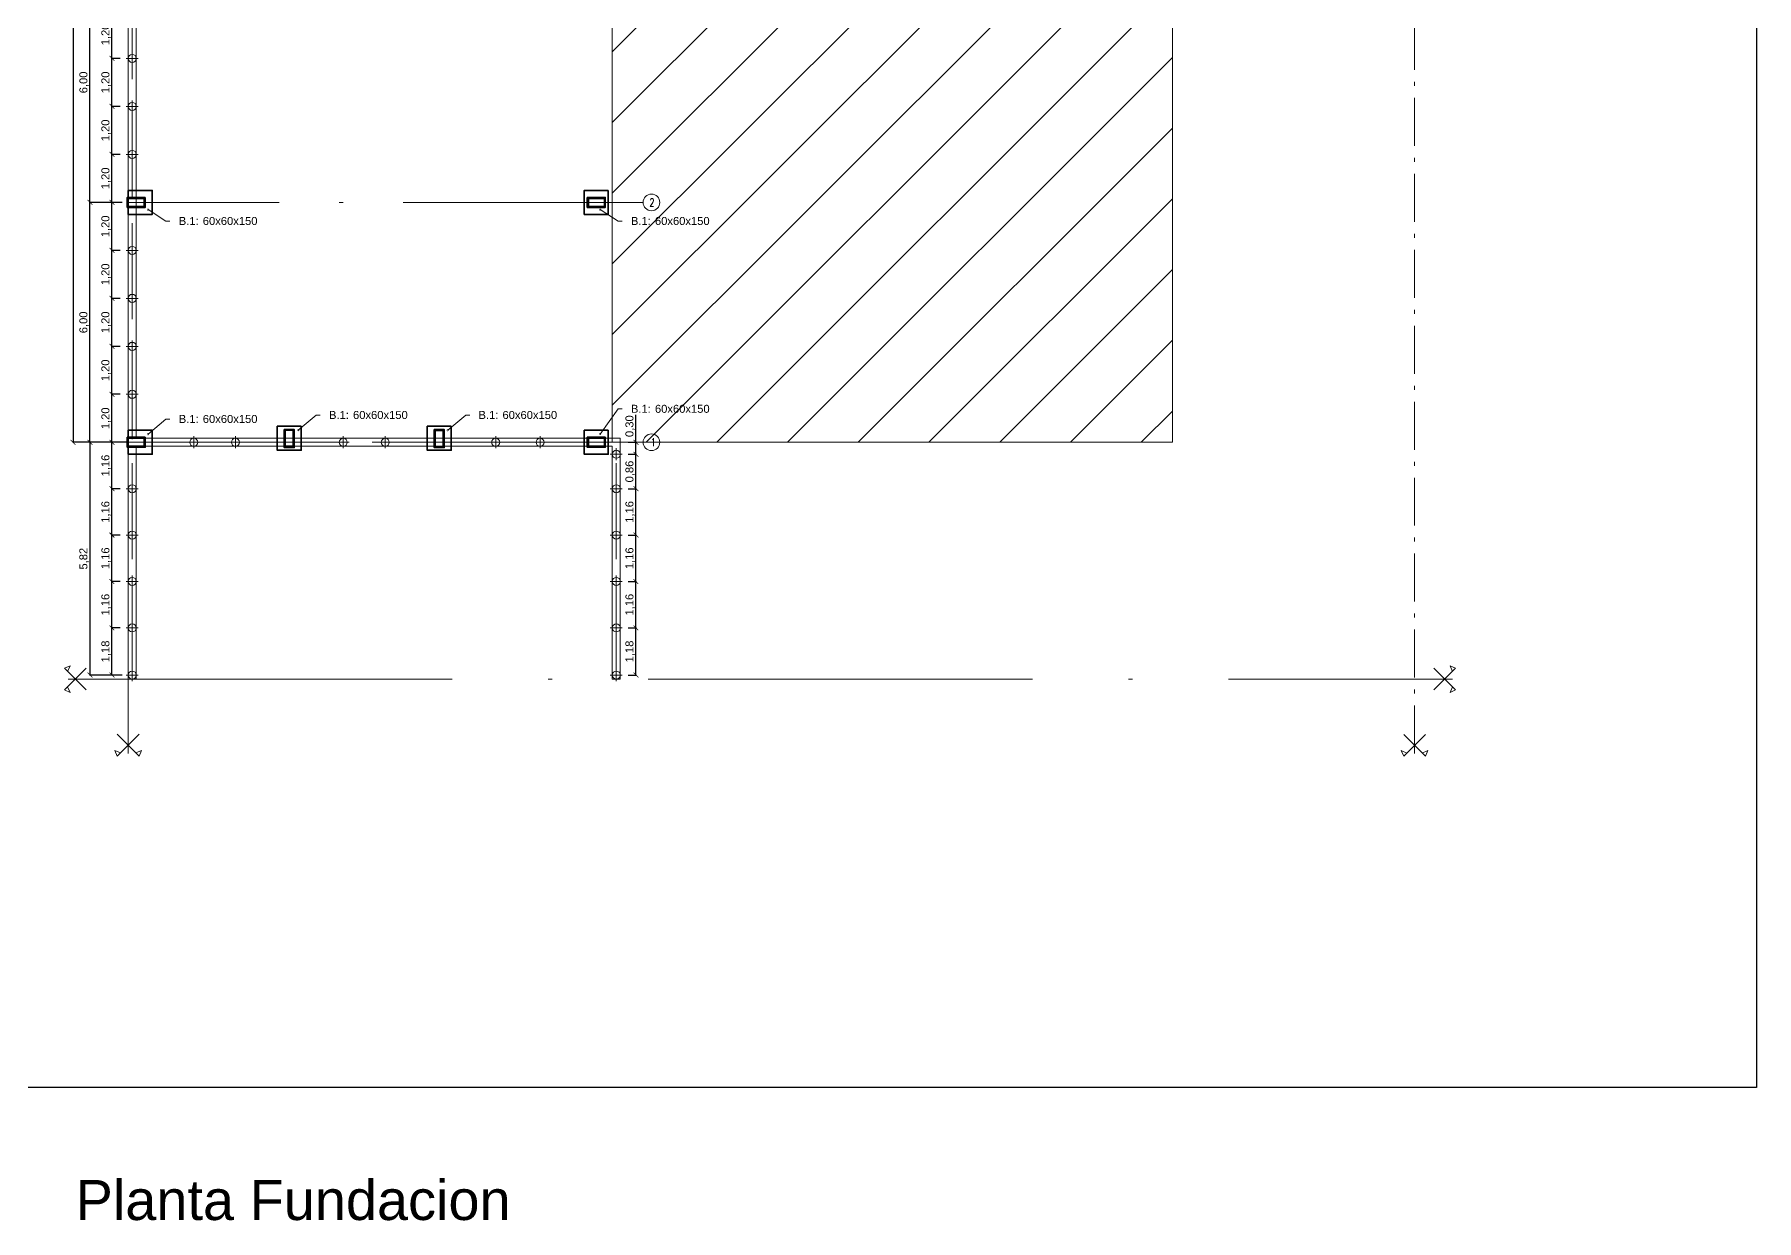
# Model space of a CAD drawing. Header units: millimetres. Extents: x 265 to 899, y -203 to 32.
# Drawn here: x 663.02 to 706.06, y -27.15 to 2.51 of the extents above; entities that cross this region are included whole.
import ezdxf
from ezdxf import colors
from ezdxf.entities.mleader import LeaderData, LeaderLine
from ezdxf.math import Vec2, Vec3

# ---------------------------------------------------------------- set-up
doc = ezdxf.new("R2010")
doc.units = ezdxf.units.MM
doc.header["$LTSCALE"] = 0.1
doc.header["$MEASUREMENT"] = 0
doc.header["$PDMODE"] = 3
doc.header["$PDSIZE"] = 0.1
for name, pattern in [('ACAD_ISO02W100', [15, 12, -3]), ('ACAD_ISO10W100', [18, 12, -3, 0, -3]), ('CONTINUA', [200, 100, 100])]:
    doc.linetypes.add(name, pattern=pattern)
doc.layers.get('DEFPOINTS').update_dxf_attribs({"color": 1})
for name, color, linetype, lineweight in [('00_ARQ_VISTA ATRAS', 5, 'CONTINUA', 20), ('00_EST_Columna', 3, 'Continuous', 35), ('00_EST_Cotas', 6, 'Continuous', 9), ('00_EST_EJE VIGA ENCADENADO', 4, 'ACAD_ISO02W100', 9), ('00_EST_Ejes', 1, 'ACAD_ISO10W100', 9), ('00_EST_FUNDACION', 2, 'Continuous', 35), ('00_EST_MAMPOSTERIA', 7, 'Continuous', 20), ('00_EST_PILOTINES', 2, 'Continuous', 20), ('00_EST_TEXTO', 6, 'Continuous', 9)]:
    doc.layers.add(name, color=color, linetype=linetype, lineweight=lineweight)
doc.layers.add('00_EST_EXISTENTE', color=8, linetype='Continuous', lineweight=20, transparency=0.5)
doc.layers.add('00_EST_NoImprimir', color=1, linetype='Continuous', plot=False)
doc.styles.add('Arial1_50', font='arial.ttf', dxfattribs={"height": 0.05})
doc.styles.add('Arial20', font='arial.ttf', dxfattribs={"height": 0.2})
doc.styles.add('COTAS', font='ROMANS.shx', dxfattribs={"width": 0.7})
doc.dimstyles.new('Cota 1-100-Andres', dxfattribs={"dimtxt": 0.2, "dimasz": 0.12, "dimexe": 0.012, "dimexo": 0.15, "dimgap": 0.025, "dimtad": 1, "dimzin": 0, "dimtxsty": 'Arial20', "dimblk1": 'ARCHTICK', "dimblk2": 'ARCHTICK', "dimsah": 1, "dimcen": 0.09, "dimclrd": 256, "dimclre": 256, "dimclrt": 256, "dimazin": 0, "dimtfac": 1, "dimtofl": 0, "dimtmove": 0, "dimatfit": 3, "dimldrblk": 'ARCHTICK', "dimfxl": 1, "dimtolj": 1, "dimtzin": 0, "dimarcsym": 0})

# ---------------------------------------------------------------- blocks, each defined once
blk = doc.blocks.new('Columna')
at = {"layer": '00_EST_Columna'}
blk.add_lwpolyline([(665.363, -13.588), (665.763, -13.588), (665.763, -13.788), (665.363, -13.788)], close=True, dxfattribs=at)
for centre in [(665.363, -13.588), (665.763, -13.588), (665.363, -13.788), (665.763, -13.788)]:
    blk.add_circle(centre, 0.01, dxfattribs=at)
blk = doc.blocks.new('_DotSmall')
at = {"color": 0, "linetype": 'ByBlock', "const_width": 0.5}
blk.add_lwpolyline([(-0.0625, 0, 1), (0.0625, 0, 1)], format="xyb", close=True, dxfattribs=at)
blk = doc.blocks.new('_ARCHTICK')
at = {"color": 0, "linetype": 'ByBlock', "const_width": 0.15}
blk.add_lwpolyline([(-0.5, -0.5), (0.5, 0.5)], dxfattribs=at)
blk = doc.blocks.new('*D99')
at = {"layer": '00_EST_Cotas', "lineweight": -2, "transparency": 16777216}
for p, q in [((665.163, -6.488), (664.945, -6.488)), ((664.957, -7.688), (664.957, -6.488)), ((665.213, -7.688), (664.945, -7.688))]:
    blk.add_line(p, q, dxfattribs=at)
at = {"layer": 'DEFPOINTS', "color": 0, "transparency": 16777216}
for p in [(664.957, -6.488), (665.313, -6.488), (665.363, -7.688)]:
    blk.add_point(p, dxfattribs=at)
at = {"layer": '00_EST_Cotas', "lineweight": -2, "transparency": 16777216, "xscale": 0.12, "yscale": 0.12, "zscale": 0.12}
for p, rotation in [((664.957, -6.488), 90), ((664.957, -7.688), 270)]:
    blk.add_blockref('_ARCHTICK', p, dxfattribs=dict(at, rotation=rotation))
at = {"layer": '00_EST_Cotas', "transparency": 16777216, "insert": (664.812, -7.088), "char_height": 0.2, "attachment_point": 5, "rotation": 90, "style": 'Arial20'}
blk.add_mtext('\\A1;1,20', dxfattribs=at)
blk = doc.blocks.new('*D100')
at = {"layer": '00_EST_Cotas', "lineweight": -2, "transparency": 16777216}
for p, q in [((665.163, -5.288), (664.945, -5.288)), ((664.957, -6.488), (664.957, -5.288)), ((665.163, -6.488), (664.945, -6.488))]:
    blk.add_line(p, q, dxfattribs=at)
at = {"layer": 'DEFPOINTS', "color": 0, "transparency": 16777216}
for p in [(664.957, -5.288), (665.313, -5.288), (665.313, -6.488)]:
    blk.add_point(p, dxfattribs=at)
at = {"layer": '00_EST_Cotas', "lineweight": -2, "transparency": 16777216, "xscale": 0.12, "yscale": 0.12, "zscale": 0.12}
for p, rotation in [((664.957, -5.288), 90), ((664.957, -6.488), 270)]:
    blk.add_blockref('_ARCHTICK', p, dxfattribs=dict(at, rotation=rotation))
at = {"layer": '00_EST_Cotas', "transparency": 16777216, "insert": (664.812, -5.888), "char_height": 0.2, "attachment_point": 5, "rotation": 90, "style": 'Arial20'}
blk.add_mtext('\\A1;1,20', dxfattribs=at)
blk = doc.blocks.new('*D101')
at = {"layer": '00_EST_Cotas', "lineweight": -2, "transparency": 16777216}
for p, q in [((665.163, -4.088), (664.945, -4.088)), ((664.957, -5.288), (664.957, -4.088)), ((665.163, -5.288), (664.945, -5.288))]:
    blk.add_line(p, q, dxfattribs=at)
at = {"layer": 'DEFPOINTS', "color": 0, "transparency": 16777216}
for p in [(664.957, -4.088), (665.313, -4.088), (665.313, -5.288)]:
    blk.add_point(p, dxfattribs=at)
at = {"layer": '00_EST_Cotas', "lineweight": -2, "transparency": 16777216, "xscale": 0.12, "yscale": 0.12, "zscale": 0.12}
for p, rotation in [((664.957, -4.088), 90), ((664.957, -5.288), 270)]:
    blk.add_blockref('_ARCHTICK', p, dxfattribs=dict(at, rotation=rotation))
at = {"layer": '00_EST_Cotas', "transparency": 16777216, "insert": (664.812, -4.688), "char_height": 0.2, "attachment_point": 5, "rotation": 90, "style": 'Arial20'}
blk.add_mtext('\\A1;1,20', dxfattribs=at)
blk = doc.blocks.new('*D102')
at = {"layer": '00_EST_Cotas', "lineweight": -2, "transparency": 16777216}
for p, q in [((665.163, -2.888), (664.945, -2.888)), ((664.957, -4.088), (664.957, -2.888)), ((665.163, -4.088), (664.945, -4.088))]:
    blk.add_line(p, q, dxfattribs=at)
at = {"layer": 'DEFPOINTS', "color": 0, "transparency": 16777216}
for p in [(664.957, -2.888), (665.313, -2.888), (665.313, -4.088)]:
    blk.add_point(p, dxfattribs=at)
at = {"layer": '00_EST_Cotas', "lineweight": -2, "transparency": 16777216, "xscale": 0.12, "yscale": 0.12, "zscale": 0.12}
for p, rotation in [((664.957, -2.888), 90), ((664.957, -4.088), 270)]:
    blk.add_blockref('_ARCHTICK', p, dxfattribs=dict(at, rotation=rotation))
at = {"layer": '00_EST_Cotas', "transparency": 16777216, "insert": (664.812, -3.488), "char_height": 0.2, "attachment_point": 5, "rotation": 90, "style": 'Arial20'}
blk.add_mtext('\\A1;1,20', dxfattribs=at)
blk = doc.blocks.new('*D103')
at = {"layer": '00_EST_Cotas', "lineweight": -2, "transparency": 16777216}
for p, q in [((665.213, -1.688), (664.945, -1.688)), ((664.957, -2.888), (664.957, -1.688)), ((665.163, -2.888), (664.945, -2.888))]:
    blk.add_line(p, q, dxfattribs=at)
at = {"layer": 'DEFPOINTS', "color": 0, "transparency": 16777216}
for p in [(664.957, -1.688), (665.363, -1.688), (665.313, -2.888)]:
    blk.add_point(p, dxfattribs=at)
at = {"layer": '00_EST_Cotas', "lineweight": -2, "transparency": 16777216, "xscale": 0.12, "yscale": 0.12, "zscale": 0.12}
for p, rotation in [((664.957, -1.688), 90), ((664.957, -2.888), 270)]:
    blk.add_blockref('_ARCHTICK', p, dxfattribs=dict(at, rotation=rotation))
at = {"layer": '00_EST_Cotas', "transparency": 16777216, "insert": (664.812, -2.288), "char_height": 0.2, "attachment_point": 5, "rotation": 90, "style": 'Arial20'}
blk.add_mtext('\\A1;1,20', dxfattribs=at)
blk = doc.blocks.new('*D104')
at = {"layer": '00_EST_Cotas', "lineweight": -2, "transparency": 16777216}
for p, q in [((665.163, -0.488), (664.945, -0.488)), ((664.957, -1.688), (664.957, -0.488)), ((665.213, -1.688), (664.945, -1.688))]:
    blk.add_line(p, q, dxfattribs=at)
at = {"layer": 'DEFPOINTS', "color": 0, "transparency": 16777216}
for p in [(664.957, -0.488), (665.313, -0.488), (665.363, -1.688)]:
    blk.add_point(p, dxfattribs=at)
at = {"layer": '00_EST_Cotas', "lineweight": -2, "transparency": 16777216, "xscale": 0.12, "yscale": 0.12, "zscale": 0.12}
for p, rotation in [((664.957, -0.488), 90), ((664.957, -1.688), 270)]:
    blk.add_blockref('_ARCHTICK', p, dxfattribs=dict(at, rotation=rotation))
at = {"layer": '00_EST_Cotas', "transparency": 16777216, "insert": (664.812, -1.088), "char_height": 0.2, "attachment_point": 5, "rotation": 90, "style": 'Arial20'}
blk.add_mtext('\\A1;1,20', dxfattribs=at)
blk = doc.blocks.new('*D105')
at = {"layer": '00_EST_Cotas', "lineweight": -2, "transparency": 16777216}
for p, q in [((665.163, 0.712), (664.945, 0.712)), ((664.957, -0.488), (664.957, 0.712)), ((665.163, -0.488), (664.945, -0.488))]:
    blk.add_line(p, q, dxfattribs=at)
at = {"layer": 'DEFPOINTS', "color": 0, "transparency": 16777216}
for p in [(664.957, 0.712), (665.313, 0.712), (665.313, -0.488)]:
    blk.add_point(p, dxfattribs=at)
at = {"layer": '00_EST_Cotas', "lineweight": -2, "transparency": 16777216, "xscale": 0.12, "yscale": 0.12, "zscale": 0.12}
for p, rotation in [((664.957, 0.712), 90), ((664.957, -0.488), 270)]:
    blk.add_blockref('_ARCHTICK', p, dxfattribs=dict(at, rotation=rotation))
at = {"layer": '00_EST_Cotas', "transparency": 16777216, "insert": (664.812, 0.112), "char_height": 0.2, "attachment_point": 5, "rotation": 90, "style": 'Arial20'}
blk.add_mtext('\\A1;1,20', dxfattribs=at)
blk = doc.blocks.new('*D106')
at = {"layer": '00_EST_Cotas', "lineweight": -2, "transparency": 16777216}
for p, q in [((665.163, 1.912), (664.945, 1.912)), ((664.957, 0.712), (664.957, 1.912)), ((665.163, 0.712), (664.945, 0.712))]:
    blk.add_line(p, q, dxfattribs=at)
at = {"layer": 'DEFPOINTS', "color": 0, "transparency": 16777216}
for p in [(664.957, 1.912), (665.313, 1.912), (665.313, 0.712)]:
    blk.add_point(p, dxfattribs=at)
at = {"layer": '00_EST_Cotas', "lineweight": -2, "transparency": 16777216, "xscale": 0.12, "yscale": 0.12, "zscale": 0.12}
for p, rotation in [((664.957, 1.912), 90), ((664.957, 0.712), 270)]:
    blk.add_blockref('_ARCHTICK', p, dxfattribs=dict(at, rotation=rotation))
at = {"layer": '00_EST_Cotas', "transparency": 16777216, "insert": (664.812, 1.312), "char_height": 0.2, "attachment_point": 5, "rotation": 90, "style": 'Arial20'}
blk.add_mtext('\\A1;1,20', dxfattribs=at)
blk = doc.blocks.new('*D107')
at = {"layer": '00_EST_Cotas', "lineweight": -2, "transparency": 16777216}
for p, q in [((665.163, 3.112), (664.945, 3.112)), ((664.957, 1.912), (664.957, 3.112)), ((665.163, 1.912), (664.945, 1.912))]:
    blk.add_line(p, q, dxfattribs=at)
at = {"layer": 'DEFPOINTS', "color": 0, "transparency": 16777216}
for p in [(664.957, 3.112), (665.313, 3.112), (665.313, 1.912)]:
    blk.add_point(p, dxfattribs=at)
at = {"layer": '00_EST_Cotas', "lineweight": -2, "transparency": 16777216, "xscale": 0.12, "yscale": 0.12, "zscale": 0.12}
for p, rotation in [((664.957, 3.112), 90), ((664.957, 1.912), 270)]:
    blk.add_blockref('_ARCHTICK', p, dxfattribs=dict(at, rotation=rotation))
at = {"layer": '00_EST_Cotas', "transparency": 16777216, "insert": (664.812, 2.512), "char_height": 0.2, "attachment_point": 5, "rotation": 90, "style": 'Arial20'}
blk.add_mtext('\\A1;1,20', dxfattribs=at)
blk = doc.blocks.new('*D119')
at = {"layer": '00_EST_Cotas', "lineweight": -2, "transparency": 16777216}
for p, q in [((665.213, -1.688), (664.395, -1.688)), ((664.407, -7.688), (664.407, -1.688)), ((665.213, -7.688), (664.395, -7.688))]:
    blk.add_line(p, q, dxfattribs=at)
at = {"layer": 'DEFPOINTS', "color": 0, "transparency": 16777216}
for p in [(664.407, -1.688), (665.363, -1.688), (665.363, -7.688)]:
    blk.add_point(p, dxfattribs=at)
at = {"layer": '00_EST_Cotas', "lineweight": -2, "transparency": 16777216, "xscale": 0.12, "yscale": 0.12, "zscale": 0.12}
for p, rotation in [((664.407, -1.688), 90), ((664.407, -7.688), 270)]:
    blk.add_blockref('_ARCHTICK', p, dxfattribs=dict(at, rotation=rotation))
at = {"layer": '00_EST_Cotas', "transparency": 16777216, "insert": (664.262, -4.688), "char_height": 0.2, "attachment_point": 5, "rotation": 90, "style": 'Arial20'}
blk.add_mtext('\\A1;6,00', dxfattribs=at)
blk = doc.blocks.new('*D120')
at = {"layer": '00_EST_Cotas', "lineweight": -2, "transparency": 16777216}
for p, q in [((665.213, 4.312), (664.395, 4.312)), ((664.407, -1.688), (664.407, 4.312)), ((665.213, -1.688), (664.395, -1.688))]:
    blk.add_line(p, q, dxfattribs=at)
at = {"layer": 'DEFPOINTS', "color": 0, "transparency": 16777216}
for p in [(664.407, 4.312), (665.363, 4.312), (665.363, -1.688)]:
    blk.add_point(p, dxfattribs=at)
at = {"layer": '00_EST_Cotas', "lineweight": -2, "transparency": 16777216, "xscale": 0.12, "yscale": 0.12, "zscale": 0.12}
for p, rotation in [((664.407, 4.312), 90), ((664.407, -1.688), 270)]:
    blk.add_blockref('_ARCHTICK', p, dxfattribs=dict(at, rotation=rotation))
at = {"layer": '00_EST_Cotas', "transparency": 16777216, "insert": (664.262, 1.312), "char_height": 0.2, "attachment_point": 5, "rotation": 90, "style": 'Arial20'}
blk.add_mtext('\\A1;6,00', dxfattribs=at)
blk = doc.blocks.new('*D123')
at = {"layer": '00_EST_Cotas', "lineweight": -2, "transparency": 16777216}
for p, q in [((665.213, 16.312), (663.974, 16.312)), ((663.986, 16.312), (663.986, -7.688)), ((665.213, -7.688), (663.974, -7.688))]:
    blk.add_line(p, q, dxfattribs=at)
at = {"layer": 'DEFPOINTS', "color": 0, "transparency": 16777216}
for p in [(665.363, 16.312), (663.986, -7.688), (665.363, -7.688)]:
    blk.add_point(p, dxfattribs=at)
at = {"layer": '00_EST_Cotas', "lineweight": -2, "transparency": 16777216, "xscale": 0.12, "yscale": 0.12, "zscale": 0.12}
for p, rotation in [((663.986, 16.312), 90), ((663.986, -7.688), 270)]:
    blk.add_blockref('_ARCHTICK', p, dxfattribs=dict(at, rotation=rotation))
at = {"layer": '00_EST_Cotas', "transparency": 16777216, "insert": (663.841, 4.312), "char_height": 0.2, "attachment_point": 5, "rotation": 90, "style": 'Arial20'}
blk.add_mtext('\\A1;24,00', dxfattribs=at)
blk = doc.blocks.new('*D191')
at = {"layer": '00_EST_Cotas', "lineweight": -2, "transparency": 16777216}
for p, q in [((665.163, -12.328), (664.945, -12.328)), ((664.957, -13.508), (664.957, -12.328)), ((665.163, -13.508), (664.945, -13.508))]:
    blk.add_line(p, q, dxfattribs=at)
at = {"layer": 'DEFPOINTS', "color": 0, "transparency": 16777216}
for p in [(664.957, -12.328), (665.313, -12.328), (665.313, -13.508)]:
    blk.add_point(p, dxfattribs=at)
at = {"layer": '00_EST_Cotas', "lineweight": -2, "transparency": 16777216, "xscale": 0.12, "yscale": 0.12, "zscale": 0.12}
for p, rotation in [((664.957, -12.328), 90), ((664.957, -13.508), 270)]:
    blk.add_blockref('_ARCHTICK', p, dxfattribs=dict(at, rotation=rotation))
at = {"layer": '00_EST_Cotas', "transparency": 16777216, "insert": (664.812, -12.918), "char_height": 0.2, "attachment_point": 5, "rotation": 90, "style": 'Arial20'}
blk.add_mtext('\\A1;1,18', dxfattribs=at)
blk = doc.blocks.new('*D192')
at = {"layer": '00_EST_Cotas', "lineweight": -2, "transparency": 16777216}
for p, q in [((665.163, -11.168), (664.945, -11.168)), ((664.957, -12.328), (664.957, -11.168)), ((665.163, -12.328), (664.945, -12.328))]:
    blk.add_line(p, q, dxfattribs=at)
at = {"layer": 'DEFPOINTS', "color": 0, "transparency": 16777216}
for p in [(664.957, -11.168), (665.313, -11.168), (665.313, -12.328)]:
    blk.add_point(p, dxfattribs=at)
at = {"layer": '00_EST_Cotas', "lineweight": -2, "transparency": 16777216, "xscale": 0.12, "yscale": 0.12, "zscale": 0.12}
for p, rotation in [((664.957, -11.168), 90), ((664.957, -12.328), 270)]:
    blk.add_blockref('_ARCHTICK', p, dxfattribs=dict(at, rotation=rotation))
at = {"layer": '00_EST_Cotas', "transparency": 16777216, "insert": (664.812, -11.748), "char_height": 0.2, "attachment_point": 5, "rotation": 90, "style": 'Arial20'}
blk.add_mtext('\\A1;1,16', dxfattribs=at)
blk = doc.blocks.new('*D193')
at = {"layer": '00_EST_Cotas', "lineweight": -2, "transparency": 16777216}
for p, q in [((665.163, -10.008), (664.945, -10.008)), ((664.957, -11.168), (664.957, -10.008)), ((665.163, -11.168), (664.945, -11.168))]:
    blk.add_line(p, q, dxfattribs=at)
at = {"layer": 'DEFPOINTS', "color": 0, "transparency": 16777216}
for p in [(664.957, -10.008), (665.313, -10.008), (665.313, -11.168)]:
    blk.add_point(p, dxfattribs=at)
at = {"layer": '00_EST_Cotas', "lineweight": -2, "transparency": 16777216, "xscale": 0.12, "yscale": 0.12, "zscale": 0.12}
for p, rotation in [((664.957, -10.008), 90), ((664.957, -11.168), 270)]:
    blk.add_blockref('_ARCHTICK', p, dxfattribs=dict(at, rotation=rotation))
at = {"layer": '00_EST_Cotas', "transparency": 16777216, "insert": (664.812, -10.588), "char_height": 0.2, "attachment_point": 5, "rotation": 90, "style": 'Arial20'}
blk.add_mtext('\\A1;1,16', dxfattribs=at)
blk = doc.blocks.new('*D194')
at = {"layer": '00_EST_Cotas', "lineweight": -2, "transparency": 16777216}
for p, q in [((665.163, -8.848), (664.945, -8.848)), ((664.957, -10.008), (664.957, -8.848)), ((665.163, -10.008), (664.945, -10.008))]:
    blk.add_line(p, q, dxfattribs=at)
at = {"layer": 'DEFPOINTS', "color": 0, "transparency": 16777216}
for p in [(664.957, -8.848), (665.313, -8.848), (665.313, -10.008)]:
    blk.add_point(p, dxfattribs=at)
at = {"layer": '00_EST_Cotas', "lineweight": -2, "transparency": 16777216, "xscale": 0.12, "yscale": 0.12, "zscale": 0.12}
for p, rotation in [((664.957, -8.848), 90), ((664.957, -10.008), 270)]:
    blk.add_blockref('_ARCHTICK', p, dxfattribs=dict(at, rotation=rotation))
at = {"layer": '00_EST_Cotas', "transparency": 16777216, "insert": (664.812, -9.428), "char_height": 0.2, "attachment_point": 5, "rotation": 90, "style": 'Arial20'}
blk.add_mtext('\\A1;1,16', dxfattribs=at)
blk = doc.blocks.new('*D195')
at = {"layer": '00_EST_Cotas', "lineweight": -2, "transparency": 16777216}
for p, q in [((665.313, -7.688), (664.945, -7.688)), ((664.957, -8.848), (664.957, -7.688)), ((665.163, -8.848), (664.945, -8.848))]:
    blk.add_line(p, q, dxfattribs=at)
at = {"layer": 'DEFPOINTS', "color": 0, "transparency": 16777216}
for p in [(664.957, -7.688), (665.463, -7.688), (665.313, -8.848)]:
    blk.add_point(p, dxfattribs=at)
at = {"layer": '00_EST_Cotas', "lineweight": -2, "transparency": 16777216, "xscale": 0.12, "yscale": 0.12, "zscale": 0.12}
for p, rotation in [((664.957, -7.688), 90), ((664.957, -8.848), 270)]:
    blk.add_blockref('_ARCHTICK', p, dxfattribs=dict(at, rotation=rotation))
at = {"layer": '00_EST_Cotas', "transparency": 16777216, "insert": (664.812, -8.268), "char_height": 0.2, "attachment_point": 5, "rotation": 90, "style": 'Arial20'}
blk.add_mtext('\\A1;1,16', dxfattribs=at)
blk = doc.blocks.new('*D196')
at = {"layer": '00_EST_Cotas', "lineweight": -2, "transparency": 16777216}
for p, q in [((665.213, -7.688), (664.395, -7.688)), ((664.407, -7.688), (664.407, -13.508)), ((665.213, -13.508), (664.395, -13.508))]:
    blk.add_line(p, q, dxfattribs=at)
at = {"layer": 'DEFPOINTS', "color": 0, "transparency": 16777216}
for p in [(665.363, -7.688), (664.407, -13.508), (665.363, -13.508)]:
    blk.add_point(p, dxfattribs=at)
at = {"layer": '00_EST_Cotas', "lineweight": -2, "transparency": 16777216, "xscale": 0.12, "yscale": 0.12, "zscale": 0.12}
for p, rotation in [((664.407, -7.688), 90), ((664.407, -13.508), 270)]:
    blk.add_blockref('_ARCHTICK', p, dxfattribs=dict(at, rotation=rotation))
at = {"layer": '00_EST_Cotas', "transparency": 16777216, "insert": (664.262, -10.598), "char_height": 0.2, "attachment_point": 5, "rotation": 90, "style": 'Arial20'}
blk.add_mtext('\\A1;5,82', dxfattribs=at)
blk = doc.blocks.new('*D330')
at = {"layer": '00_EST_Cotas', "lineweight": -2, "transparency": 16777216}
for p, q in [((677.863, -12.328), (678.066, -12.328)), ((678.054, -13.508), (678.054, -12.328)), ((677.863, -13.508), (678.066, -13.508))]:
    blk.add_line(p, q, dxfattribs=at)
at = {"layer": 'DEFPOINTS', "color": 0, "transparency": 16777216}
for p in [(677.713, -12.328), (678.054, -12.328), (677.713, -13.508)]:
    blk.add_point(p, dxfattribs=at)
at = {"layer": '00_EST_Cotas', "lineweight": -2, "transparency": 16777216, "xscale": 0.12, "yscale": 0.12, "zscale": 0.12}
for p, rotation in [((678.054, -12.328), 90), ((678.054, -13.508), 270)]:
    blk.add_blockref('_ARCHTICK', p, dxfattribs=dict(at, rotation=rotation))
at = {"layer": '00_EST_Cotas', "transparency": 16777216, "insert": (677.909, -12.918), "char_height": 0.2, "attachment_point": 5, "rotation": 90, "style": 'Arial20'}
blk.add_mtext('\\A1;1,18', dxfattribs=at)
blk = doc.blocks.new('*D331')
at = {"layer": '00_EST_Cotas', "lineweight": -2, "transparency": 16777216}
for p, q in [((677.863, -11.168), (678.066, -11.168)), ((678.054, -12.328), (678.054, -11.168)), ((677.863, -12.328), (678.066, -12.328))]:
    blk.add_line(p, q, dxfattribs=at)
at = {"layer": 'DEFPOINTS', "color": 0, "transparency": 16777216}
for p in [(677.713, -11.168), (678.054, -11.168), (677.713, -12.328)]:
    blk.add_point(p, dxfattribs=at)
at = {"layer": '00_EST_Cotas', "lineweight": -2, "transparency": 16777216, "xscale": 0.12, "yscale": 0.12, "zscale": 0.12}
for p, rotation in [((678.054, -11.168), 90), ((678.054, -12.328), 270)]:
    blk.add_blockref('_ARCHTICK', p, dxfattribs=dict(at, rotation=rotation))
at = {"layer": '00_EST_Cotas', "transparency": 16777216, "insert": (677.909, -11.748), "char_height": 0.2, "attachment_point": 5, "rotation": 90, "style": 'Arial20'}
blk.add_mtext('\\A1;1,16', dxfattribs=at)
blk = doc.blocks.new('*D332')
at = {"layer": '00_EST_Cotas', "lineweight": -2, "transparency": 16777216}
for p, q in [((677.863, -10.008), (678.066, -10.008)), ((678.054, -11.168), (678.054, -10.008)), ((677.863, -11.168), (678.066, -11.168))]:
    blk.add_line(p, q, dxfattribs=at)
at = {"layer": 'DEFPOINTS', "color": 0, "transparency": 16777216}
for p in [(677.713, -10.008), (678.054, -10.008), (677.713, -11.168)]:
    blk.add_point(p, dxfattribs=at)
at = {"layer": '00_EST_Cotas', "lineweight": -2, "transparency": 16777216, "xscale": 0.12, "yscale": 0.12, "zscale": 0.12}
for p, rotation in [((678.054, -10.008), 90), ((678.054, -11.168), 270)]:
    blk.add_blockref('_ARCHTICK', p, dxfattribs=dict(at, rotation=rotation))
at = {"layer": '00_EST_Cotas', "transparency": 16777216, "insert": (677.909, -10.588), "char_height": 0.2, "attachment_point": 5, "rotation": 90, "style": 'Arial20'}
blk.add_mtext('\\A1;1,16', dxfattribs=at)
blk = doc.blocks.new('*D333')
at = {"layer": '00_EST_Cotas', "lineweight": -2, "transparency": 16777216}
for p, q in [((677.863, -8.848), (678.066, -8.848)), ((678.054, -10.008), (678.054, -8.848)), ((677.863, -10.008), (678.066, -10.008))]:
    blk.add_line(p, q, dxfattribs=at)
at = {"layer": 'DEFPOINTS', "color": 0, "transparency": 16777216}
for p in [(677.713, -8.848), (678.054, -8.848), (677.713, -10.008)]:
    blk.add_point(p, dxfattribs=at)
at = {"layer": '00_EST_Cotas', "lineweight": -2, "transparency": 16777216, "xscale": 0.12, "yscale": 0.12, "zscale": 0.12}
for p, rotation in [((678.054, -8.848), 90), ((678.054, -10.008), 270)]:
    blk.add_blockref('_ARCHTICK', p, dxfattribs=dict(at, rotation=rotation))
at = {"layer": '00_EST_Cotas', "transparency": 16777216, "insert": (677.909, -9.428), "char_height": 0.2, "attachment_point": 5, "rotation": 90, "style": 'Arial20'}
blk.add_mtext('\\A1;1,16', dxfattribs=at)
blk = doc.blocks.new('*D334')
at = {"layer": '00_EST_Cotas', "lineweight": -2, "transparency": 16777216}
for p, q in [((677.863, -7.988), (678.066, -7.988)), ((678.054, -8.848), (678.054, -7.988)), ((677.863, -8.848), (678.066, -8.848))]:
    blk.add_line(p, q, dxfattribs=at)
at = {"layer": 'DEFPOINTS', "color": 0, "transparency": 16777216}
for p in [(677.713, -7.988), (678.054, -7.988), (677.713, -8.848)]:
    blk.add_point(p, dxfattribs=at)
at = {"layer": '00_EST_Cotas', "lineweight": -2, "transparency": 16777216, "xscale": 0.12, "yscale": 0.12, "zscale": 0.12}
for p, rotation in [((678.054, -7.988), 90), ((678.054, -8.848), 270)]:
    blk.add_blockref('_ARCHTICK', p, dxfattribs=dict(at, rotation=rotation))
at = {"layer": '00_EST_Cotas', "transparency": 16777216, "insert": (677.909, -8.418), "char_height": 0.2, "attachment_point": 5, "rotation": 90, "style": 'Arial20'}
blk.add_mtext('\\A1;0,86', dxfattribs=at)
blk = doc.blocks.new('*D335')
at = {"layer": '00_EST_Cotas', "lineweight": -2, "transparency": 16777216}
for p, q in [((678.054, -7.688), (678.054, -6.999)), ((677.863, -7.688), (678.066, -7.688)), ((678.054, -7.988), (678.054, -7.688)), ((677.863, -7.988), (678.066, -7.988))]:
    blk.add_line(p, q, dxfattribs=at)
at = {"layer": 'DEFPOINTS', "color": 0, "transparency": 16777216}
for p in [(677.713, -7.688), (678.054, -7.688), (677.713, -7.988)]:
    blk.add_point(p, dxfattribs=at)
at = {"layer": '00_EST_Cotas', "lineweight": -2, "transparency": 16777216, "xscale": 0.12, "yscale": 0.12, "zscale": 0.12}
for p, rotation in [((678.054, -7.688), 90), ((678.054, -7.988), 270)]:
    blk.add_blockref('_ARCHTICK', p, dxfattribs=dict(at, rotation=rotation))
at = {"layer": '00_EST_Cotas', "transparency": 16777216, "insert": (677.909, -7.284), "char_height": 0.2, "attachment_point": 5, "rotation": 90, "style": 'Arial20'}
blk.add_mtext('\\A1;0,30', dxfattribs=at)

msp = doc.modelspace()

# ---------------------------------------------------------------- hatches: boundary and pattern name
at = {"layer": '00_EST_EXISTENTE', "true_color": 0x9b9897, "transparency": 33554559}
h = msp.add_hatch(dxfattribs=at)
h.set_pattern_fill('ANSI31', color=253, scale=10)
h.set_pattern_definition([(45, (0.1, 0), (-0.8838835, 0.8838835), [])])
h.paths.add_polyline_path([(691.463, 16.312), (677.463, 16.312), (677.463, -7.688), (691.463, -7.688)])
h.paths.add_polyline_path([(680.239, 3.803), (682.746, 3.803), (682.746, 4.215), (680.239, 4.215)], flags=24)

# ---------------------------------------------------------------- linework, layer by layer
at = {"layer": '00_ARQ_VISTA ATRAS'}
for centre in [(678.441, -1.688), (678.441, -7.688)]:
    msp.add_circle(centre, 0.208, dxfattribs=at)
at = {"layer": '00_EST_Columna'}
for points in [[(665.788, -1.563), (665.788, -1.813), (665.338, -1.813), (665.338, -1.563)], [(676.838, -1.563), (676.838, -1.813), (677.288, -1.813), (677.288, -1.563)], [(665.788, -7.563), (665.788, -7.813), (665.338, -7.813), (665.338, -7.563)], [(669.263, -7.371), (669.513, -7.371), (669.513, -7.821), (669.263, -7.821)], [(673.013, -7.371), (673.263, -7.371), (673.263, -7.821), (673.013, -7.821)], [(676.838, -7.563), (676.838, -7.813), (677.288, -7.813), (677.288, -7.563)]]:
    msp.add_lwpolyline(points, close=True, dxfattribs=at)
at = {"layer": '00_EST_EJE VIGA ENCADENADO', "ltscale": 2}
for p, q in [((665.463, -13.608), (665.463, 16.312)), ((665.463, -7.688), (677.563, -7.688)), ((677.563, -13.608), (677.563, -7.688))]:
    msp.add_line(p, q, dxfattribs=at)
at = {"layer": '00_EST_Ejes', "ltscale": 8}
for p, q in [((665.363, -15.472), (665.363, 18.228)), ((663.863, -13.608), (698.462, -13.608))]:
    msp.add_line(p, q, dxfattribs=at)
at = {"layer": '00_EST_Ejes'}
for p, q in [((697.513, -15.472), (697.513, 18.228)), ((665.313, 1.912), (665.613, 1.912)), ((665.463, 2.062), (665.463, 1.762)), ((665.463, 0.862), (665.463, 0.562)), ((665.313, 0.712), (665.613, 0.712)), ((665.463, -0.338), (665.463, -0.638)), ((665.313, -0.488), (665.613, -0.488)), ((665.313, -2.888), (665.613, -2.888)), ((665.463, -2.738), (665.463, -3.038)), ((665.313, -4.088), (665.613, -4.088)), ((665.463, -3.938), (665.463, -4.238)), ((665.463, -5.138), (665.463, -5.438)), ((665.313, -5.288), (665.613, -5.288)), ((665.463, -6.338), (665.463, -6.638)), ((665.313, -6.488), (665.613, -6.488)), ((666.853, -7.688), (667.153, -7.688)), ((667.003, -7.538), (667.003, -7.838)), ((667.893, -7.688), (668.193, -7.688)), ((668.043, -7.538), (668.043, -7.838)), ((670.588, -7.688), (670.888, -7.688)), ((670.738, -7.538), (670.738, -7.838)), ((671.638, -7.688), (671.938, -7.688)), ((671.788, -7.538), (671.788, -7.838)), ((674.398, -7.688), (674.698, -7.688)), ((674.548, -7.538), (674.548, -7.838)), ((675.508, -7.688), (675.808, -7.688)), ((675.658, -7.538), (675.658, -7.838)), ((677.413, -7.988), (677.713, -7.988)), ((677.563, -7.838), (677.563, -8.138)), ((665.313, -8.848), (665.613, -8.848)), ((665.463, -8.698), (665.463, -8.998)), ((677.413, -8.848), (677.713, -8.848)), ((677.563, -8.698), (677.563, -8.998)), ((665.463, -9.858), (665.463, -10.158)), ((677.563, -9.858), (677.563, -10.158)), ((665.313, -10.008), (665.613, -10.008)), ((677.413, -10.008), (677.713, -10.008)), ((665.313, -11.168), (665.613, -11.168)), ((665.463, -11.018), (665.463, -11.318)), ((677.413, -11.168), (677.713, -11.168)), ((677.563, -11.018), (677.563, -11.318)), ((665.313, -12.328), (665.613, -12.328)), ((665.463, -12.178), (665.463, -12.478)), ((677.413, -12.328), (677.713, -12.328)), ((677.563, -12.178), (677.563, -12.478)), ((663.77, -13.336), (663.911, -13.274)), ((664.314, -13.336), (663.77, -13.88)), ((664.314, -13.88), (663.77, -13.336)), ((663.849, -13.415), (663.911, -13.274)), ((697.996, -13.336), (698.54, -13.88)), ((697.996, -13.88), (698.54, -13.336)), ((698.54, -13.336), (698.4, -13.274)), ((698.462, -13.415), (698.4, -13.274)), ((665.313, -13.508), (665.613, -13.508)), ((665.463, -13.358), (665.463, -13.658)), ((677.413, -13.508), (677.713, -13.508)), ((677.563, -13.358), (677.563, -13.658)), ((663.77, -13.88), (663.911, -13.942)), ((663.849, -13.802), (663.911, -13.942)), ((698.462, -13.802), (698.4, -13.942)), ((698.54, -13.88), (698.4, -13.942)), ((665.091, -14.988), (665.635, -15.532)), ((665.635, -14.988), (665.091, -15.532)), ((697.785, -14.991), (697.241, -15.535)), ((697.241, -14.991), (697.785, -15.535)), ((665.091, -15.532), (665.029, -15.391)), ((665.17, -15.453), (665.029, -15.391)), ((665.557, -15.453), (665.697, -15.391)), ((665.635, -15.532), (665.697, -15.391)), ((697.241, -15.535), (697.179, -15.395)), ((697.32, -15.457), (697.179, -15.395)), ((697.707, -15.457), (697.847, -15.395)), ((697.785, -15.535), (697.847, -15.395))]:
    msp.add_line(p, q, dxfattribs=at)
at = {"layer": '00_EST_Ejes', "ltscale": 5}
for p, q in [((678.233, -1.688), (665.338, -1.688)), ((678.233, -7.688), (665.338, -7.688))]:
    msp.add_line(p, q, dxfattribs=at)
at = {"layer": '00_EST_EXISTENTE'}
msp.add_lwpolyline([(677.463, 16.312), (691.463, 16.312), (691.463, -7.688), (677.463, -7.688)], close=True, dxfattribs=at)
at = {"layer": '00_EST_FUNDACION'}
for points in [[(665.363, -1.388), (665.963, -1.388), (665.963, -1.988), (665.363, -1.988)], [(677.363, -1.388), (676.763, -1.388), (676.763, -1.988), (677.363, -1.988)], [(669.688, -7.288), (669.688, -7.888), (669.088, -7.888), (669.088, -7.288)], [(673.438, -7.288), (673.438, -7.888), (672.838, -7.888), (672.838, -7.288)], [(665.363, -7.388), (665.963, -7.388), (665.963, -7.988), (665.363, -7.988)], [(677.363, -7.388), (676.763, -7.388), (676.763, -7.988), (677.363, -7.988)]]:
    msp.add_lwpolyline(points, close=True, dxfattribs=at)
at = {"layer": '00_EST_MAMPOSTERIA'}
for p, q in [((665.363, 16.312), (665.363, -7.788)), ((665.563, 16.112), (665.563, -7.588)), ((677.663, -7.588), (665.363, -7.588)), ((677.663, -7.588), (677.663, -13.608)), ((677.463, -7.788), (665.363, -7.788)), ((665.363, -7.788), (665.363, -13.608)), ((665.563, -7.788), (665.563, -13.608)), ((677.463, -7.788), (677.463, -13.608)), ((665.363, -13.608), (665.563, -13.608)), ((677.463, -13.608), (677.663, -13.608))]:
    msp.add_line(p, q, dxfattribs=at)
at = {"layer": '00_EST_NoImprimir'}
msp.add_lwpolyline([(637.146, 31.741), (706.06, 31.741), (706.06, -23.823), (637.146, -23.823)], close=True, dxfattribs=at)
at = {"layer": '00_EST_PILOTINES'}
for centre in [(665.463, 1.912), (665.463, 0.712), (665.463, -0.488), (665.463, -2.888), (665.463, -4.088), (665.463, -5.288), (665.463, -6.488), (667.003, -7.688), (668.043, -7.688), (670.738, -7.688), (671.788, -7.688), (674.548, -7.688), (675.658, -7.688), (677.563, -7.988), (665.463, -8.848), (677.563, -8.848), (665.463, -10.008), (677.563, -10.008), (665.463, -11.168), (677.563, -11.168), (665.463, -12.328), (677.563, -12.328), (665.463, -13.508), (677.563, -13.508)]:
    msp.add_circle(centre, 0.1, dxfattribs=at)

# ---------------------------------------------------------------- block references
at = {"layer": '00_EST_Columna'}
for p in [(0, 12), (0, 6)]:
    msp.add_blockref('Columna', p, dxfattribs=at)
at = {"layer": '00_EST_Columna', "xscale": -1}
for p in [(1342.627, 12), (1342.627, 6)]:
    msp.add_blockref('Columna', p, dxfattribs=at)
at = {"layer": '00_EST_Columna', "rotation": 270}
msp.add_blockref('Columna', (683.077, 657.975), dxfattribs=at)
at = {"layer": '00_EST_Columna', "xscale": -1, "rotation": 270}
msp.add_blockref('Columna', (686.827, -673.152), dxfattribs=at)

# ---------------------------------------------------------------- texts
at = {"layer": '00_EST_TEXTO', "attachment_point": 1}
for s, width, gutter_width, insert, char_height, style in [('2', 0.5947, 12.5, (678.394, -1.588), 0.2, 'COTAS'), ('1', 0.5947, 12.5, (678.424, -7.588), 0.2, 'COTAS'), ('Planta Fundacion', 15.00094, 0.25, (664.049, -26.135), 1, 'Arial1_50')]:
    msp.add_mtext_dynamic_manual_height_columns(s, width=width, gutter_width=gutter_width, heights=[0], dxfattribs=dict(at, insert=insert, char_height=char_height, style=style))

# ---------------------------------------------------------------- dimensions: what is measured, and where the dimension line sits
at = {"layer": '00_EST_Cotas'}
for base, p1, p2, angle, picture, middle in [((663.986, -7.688), (665.363, 16.312), (665.363, -7.688), 90, '*D123', (663.841, 4.312)), ((678.054, -7.688), (677.713, -7.988), (677.713, -7.688), 90, '*D335', (677.909, -7.284)), ((664.407, -13.508), (665.363, -7.688), (665.363, -13.508), 90, '*D196', (664.262, -10.598)), ((664.957, -7.688), (665.313, -8.848), (665.463, -7.688), 270, '*D195', (664.812, -8.268)), ((678.054, -7.988), (677.713, -8.848), (677.713, -7.988), 270, '*D334', (677.909, -8.418)), ((664.957, -8.848), (665.313, -10.008), (665.313, -8.848), 270, '*D194', (664.812, -9.428)), ((678.054, -8.848), (677.713, -10.008), (677.713, -8.848), 270, '*D333', (677.909, -9.428)), ((664.957, -10.008), (665.313, -11.168), (665.313, -10.008), 270, '*D193', (664.812, -10.588)), ((678.054, -10.008), (677.713, -11.168), (677.713, -10.008), 270, '*D332', (677.909, -10.588)), ((664.957, -11.168), (665.313, -12.328), (665.313, -11.168), 270, '*D192', (664.812, -11.748)), ((678.054, -11.168), (677.713, -12.328), (677.713, -11.168), 270, '*D331', (677.909, -11.748)), ((664.957, -12.328), (665.313, -13.508), (665.313, -12.328), 270, '*D191', (664.812, -12.918)), ((678.054, -12.328), (677.713, -13.508), (677.713, -12.328), 270, '*D330', (677.909, -12.918))]:
    dim = msp.add_linear_dim(base=base, p1=p1, p2=p2, angle=angle, dimstyle='Cota 1-100-Andres', dxfattribs=at)
    dim.commit()
    dim.dimension.update_dxf_attribs({"geometry": picture, "text_midpoint": middle})
for base, p1, p2, picture, middle in [((664.407, 4.312), (665.363, -1.688), (665.363, 4.312), '*D120', (664.262, 1.312)), ((664.957, 3.112), (665.313, 1.912), (665.313, 3.112), '*D107', (664.812, 2.512)), ((664.957, 1.912), (665.313, 0.712), (665.313, 1.912), '*D106', (664.812, 1.312)), ((664.957, 0.712), (665.313, -0.488), (665.313, 0.712), '*D105', (664.812, 0.112)), ((664.957, -0.488), (665.363, -1.688), (665.313, -0.488), '*D104', (664.812, -1.088)), ((664.407, -1.688), (665.363, -7.688), (665.363, -1.688), '*D119', (664.262, -4.688)), ((664.957, -1.688), (665.313, -2.888), (665.363, -1.688), '*D103', (664.812, -2.288)), ((664.957, -2.888), (665.313, -4.088), (665.313, -2.888), '*D102', (664.812, -3.488)), ((664.957, -4.088), (665.313, -5.288), (665.313, -4.088), '*D101', (664.812, -4.688)), ((664.957, -5.288), (665.313, -6.488), (665.313, -5.288), '*D100', (664.812, -5.888)), ((664.957, -6.488), (665.363, -7.688), (665.313, -6.488), '*D99', (664.812, -7.088))]:
    dim = msp.add_linear_dim(base=base, p1=p1, p2=p2, angle=90, dimstyle='Cota 1-100-Andres', override={"dimtmove": 1}, dxfattribs=at)
    dim.commit()
    dim.dimension.update_dxf_attribs({"geometry": picture, "text_midpoint": middle})

# ---------------------------------------------------------------- leaders
at = {"layer": '00_EST_TEXTO'}
ml = msp.add_multileader_mtext('Standard', dxfattribs=at)
ml.set_content('\\pxi-2.15894,l3.15894,t3.15894;B.1:^I60x60x150', color=2, style='Arial20')
ml.set_leader_properties(color=256, linetype='ByLayer', lineweight=-1)
ml.set_arrow_properties(name='DOTSMALL')
ml.build(insert=Vec2(0, 0))
ml.multileader.update_dxf_attribs({"text_left_attachment_type": 2, "text_right_attachment_type": 2, "dogleg_length": 0.1, "arrow_head_size": 0.08})
ctx = ml.context
ctx.base_point, ctx.char_height, ctx.arrow_head_size, ctx.landing_gap_size, ctx.plane_origin = Vec3(666.408, -2.155), 0.2, 0.08, 0.02, Vec3(665.859, -1.87)
ctx.left_attachment, ctx.right_attachment = 2, 2
notes = []
notes.append((ctx, [(0, (1, 1, 0), (666.308, -2.155), (1, 0), 0.1, [(0, [(665.859, -1.87)], 0, [])])]))
ctx.mtext.insert, ctx.mtext.flow_direction = Vec3(666.428, -2.053), 5
ml = msp.add_multileader_mtext('Standard', dxfattribs=at)
ml.set_content('\\pxi-2.15894,l3.15894,t3.15894;B.1:^I60x60x150', color=2, style='Arial20')
ml.set_leader_properties(color=256, linetype='ByLayer', lineweight=-1)
ml.set_arrow_properties(name='DOTSMALL')
ml.build(insert=Vec2(0, 0))
ml.multileader.update_dxf_attribs({"text_left_attachment_type": 2, "text_right_attachment_type": 2, "dogleg_length": 0.1, "arrow_head_size": 0.08})
ctx = ml.context
ctx.base_point, ctx.char_height, ctx.arrow_head_size, ctx.landing_gap_size, ctx.plane_origin = Vec3(677.708, -2.155), 0.2, 0.08, 0.02, Vec3(677.159, -1.87)
ctx.left_attachment, ctx.right_attachment = 2, 2
notes.append((ctx, [(0, (1, 1, 0), (677.608, -2.155), (1, 0), 0.1, [(0, [(677.159, -1.87)], 0, [])])]))
ctx.mtext.insert, ctx.mtext.flow_direction = Vec3(677.728, -2.053), 5
ml = msp.add_multileader_mtext('Standard', dxfattribs=at)
ml.set_content('\\pxi-2.15894,l3.15894,t3.15894;B.1:^I60x60x150', color=2, style='Arial20')
ml.set_leader_properties(color=256, linetype='ByLayer', lineweight=-1)
ml.set_arrow_properties(name='DOTSMALL')
ml.build(insert=Vec2(0, 0))
ml.multileader.update_dxf_attribs({"text_left_attachment_type": 2, "text_right_attachment_type": 2, "dogleg_length": 0.1, "arrow_head_size": 0.08})
ctx = ml.context
ctx.base_point, ctx.char_height, ctx.arrow_head_size, ctx.landing_gap_size, ctx.plane_origin = Vec3(677.708, -6.852), 0.2, 0.08, 0.02, Vec3(677.159, -7.23)
ctx.left_attachment, ctx.right_attachment = 2, 2
notes.append((ctx, [(0, (1, 1, 0), (677.608, -6.852), (1, 0), 0.1, [(0, [(677.159, -7.481)], 0, [])])]))
ctx.mtext.insert, ctx.mtext.flow_direction = Vec3(677.728, -6.75), 5
ml = msp.add_multileader_mtext('Standard', dxfattribs=at)
ml.set_content('\\pxi-2.15894,l3.15894,t3.15894;B.1:^I60x60x150', color=2, style='Arial20')
ml.set_leader_properties(color=256, linetype='ByLayer', lineweight=-1)
ml.set_arrow_properties(name='DOTSMALL')
ml.build(insert=Vec2(0, 0))
ml.multileader.update_dxf_attribs({"text_left_attachment_type": 2, "text_right_attachment_type": 2, "dogleg_length": 0.1, "arrow_head_size": 0.08})
ctx = ml.context
ctx.base_point, ctx.char_height, ctx.arrow_head_size, ctx.landing_gap_size, ctx.plane_origin = Vec3(666.408, -7.106), 0.2, 0.08, 0.02, Vec3(665.859, -7.485)
ctx.left_attachment, ctx.right_attachment = 2, 2
notes.append((ctx, [(0, (1, 1, 0), (666.308, -7.106), (1, 0), 0.1, [(0, [(665.859, -7.485)], 0, [])])]))
ctx.mtext.insert, ctx.mtext.flow_direction = Vec3(666.428, -7.004), 5
ml = msp.add_multileader_mtext('Standard', dxfattribs=at)
ml.set_content('\\pxi-2.15894,l3.15894,t3.15894;B.1:^I60x60x150', color=2, style='Arial20')
ml.set_leader_properties(color=256, linetype='ByLayer', lineweight=-1)
ml.set_arrow_properties(name='DOTSMALL')
ml.build(insert=Vec2(0, 0))
ml.multileader.update_dxf_attribs({"text_left_attachment_type": 2, "text_right_attachment_type": 2, "dogleg_length": 0.1, "arrow_head_size": 0.08})
ctx = ml.context
ctx.base_point, ctx.char_height, ctx.arrow_head_size, ctx.landing_gap_size, ctx.plane_origin = Vec3(670.163, -7.006), 0.2, 0.08, 0.02, Vec3(669.613, -7.385)
ctx.left_attachment, ctx.right_attachment = 2, 2
notes.append((ctx, [(0, (1, 1, 0), (670.063, -7.006), (1, 0), 0.1, [(0, [(669.613, -7.385)], 0, [])])]))
ctx.mtext.insert, ctx.mtext.flow_direction = Vec3(670.183, -6.904), 5
ml = msp.add_multileader_mtext('Standard', dxfattribs=at)
ml.set_content('\\pxi-2.15894,l3.15894,t3.15894;B.1:^I60x60x150', color=2, style='Arial20')
ml.set_leader_properties(color=256, linetype='ByLayer', lineweight=-1)
ml.set_arrow_properties(name='DOTSMALL')
ml.build(insert=Vec2(0, 0))
ml.multileader.update_dxf_attribs({"text_left_attachment_type": 2, "text_right_attachment_type": 2, "dogleg_length": 0.1, "arrow_head_size": 0.08})
ctx = ml.context
ctx.base_point, ctx.char_height, ctx.arrow_head_size, ctx.landing_gap_size, ctx.plane_origin = Vec3(673.898, -7.006), 0.2, 0.08, 0.02, Vec3(673.349, -7.385)
ctx.left_attachment, ctx.right_attachment = 2, 2
notes.append((ctx, [(0, (1, 1, 0), (673.798, -7.006), (1, 0), 0.1, [(0, [(673.349, -7.385)], 0, [])])]))
ctx.mtext.insert, ctx.mtext.flow_direction = Vec3(673.918, -6.904), 5
for ctx, leaders in notes:
    for number, flags, end, landing, length, lines in leaders:
        leader = LeaderData()
        leader.index, (leader.has_last_leader_line, leader.has_dogleg_vector, leader.attachment_direction) = number, flags
        leader.last_leader_point, leader.dogleg_vector, leader.dogleg_length = Vec3(end), Vec3(landing), length
        for number, points, colour, breaks in lines:
            line = LeaderLine()
            line.index, line.vertices, line.color, line.breaks = number, Vec3.list(points), colors.encode_raw_color(colour), breaks
            leader.lines.append(line)
        ctx.leaders.append(leader)

doc.saveas('drawing.dxf')
